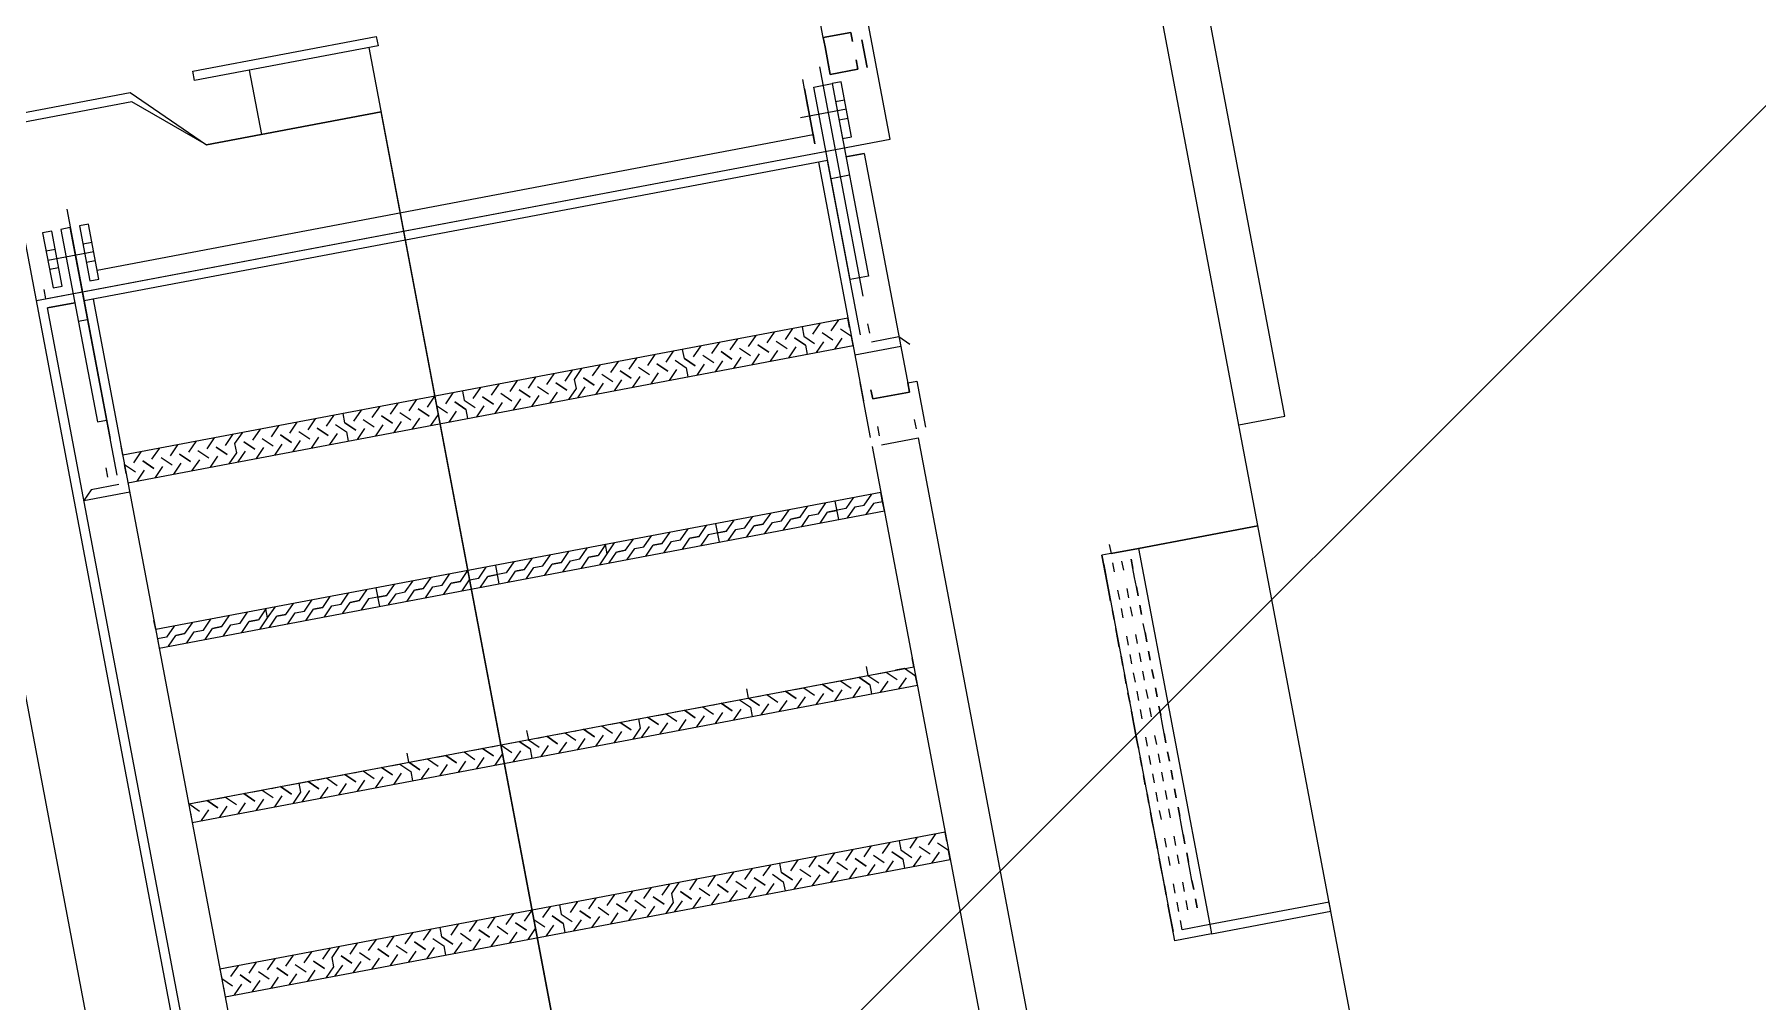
# Model space of a CAD drawing. Extents: x 407440 to 411585, y 6041728 to 6045069.
# Drawn here: x 408338.29 to 408348.88, y 6044291.17 to 6044297.12 of the extents above; entities that cross this region are included whole.
import ezdxf

# ---------------------------------------------------------------- set-up
doc = ezdxf.new("R2010")
doc.units = 0
doc.header["$LTSCALE"] = 5
doc.linetypes.add('foc-TIELINE', pattern=[1.875, 1.25, -0.625])
doc.layers.add('C-WS-T', color=13, linetype='Continuous', lineweight=9)
for name, color, linetype in [('P-BUFFER-PURPLE', 187, 'foc-TIELINE'), ('P-PROPOSED-EXISTING-H', 59, 'Continuous'), ('T-TIE', 201, 'foc-TIELINE')]:
    doc.layers.add(name, color=color, linetype=linetype)
doc.styles.add('80CG', font='ARIALN.TTF', dxfattribs={"height": 10})
doc.dimstyles.new('Compass 5 000', dxfattribs={"dimscale": 5, "dimtxt": 9, "dimasz": 2, "dimexe": 0.2, "dimexo": 0.0625, "dimgap": 0.5, "dimtad": 0, "dimtih": 1, "dimtoh": 1, "dimzin": 0, "dimdsep": 46, "dimtxsty": '80CG', "dimcen": 0.1, "dimse1": 1, "dimse2": 1, "dimclrd": 256, "dimclrt": 256, "dimaunit": 1, "dimadec": 4, "dimazin": 0, "dimtfac": 0.06, "dimtofl": 0, "dimtmove": 0, "dimatfit": 1, "dimfxl": 0.2, "dimtolj": 1, "dimtzin": 0, "dimlwd": -1, "dimarcsym": 0})

# ---------------------------------------------------------------- blocks, each defined once
blk = doc.blocks.new('P-RIG-877')
at = {"layer": 'T-TIE', "linetype": 'ByBlock', "lineweight": 25}
for points in [[(-9.5405, 4.5234), (-5.8896, 4.5234), (-5.8896, 1.4695), (-9.5405, 1.4695)], [(-7.4969, 1.4695), (-7.5084, 1.4695), (-7.5084, 1.3203), (-7.4969, 1.3203)], [(-7.9332, 1.3088), (-7.9217, 1.3088)], [(-7.9102, 1.3088), (-7.8987, 1.3088)], [(-7.9102, 1.3088), (-7.8987, 1.3088)], [(-7.8758, 1.3088), (-7.8643, 1.3088)], [(-7.8758, 1.3088), (-7.8643, 1.3088)], [(-7.8528, 1.3088), (-7.8413, 1.3088)], [(-7.8528, 1.3088), (-7.8413, 1.3088)], [(-7.8299, 1.3088), (-7.8184, 1.3088)], [(-7.8299, 1.3088), (-7.8184, 1.3088)], [(-7.8069, 1.3088), (-7.7954, 1.3088)], [(-7.8069, 1.3088), (-7.7954, 1.3088)], [(-7.7839, 1.3088), (-7.7725, 1.3088)], [(-7.7265, 1.3088), (-7.7151, 1.3088)], [(-7.7265, 1.3088), (-7.7151, 1.3088)], [(-7.7036, 1.3088), (-7.6921, 1.3088)], [(-7.7036, 1.3088), (-7.6921, 1.3088)], [(-7.6806, 1.3088), (-7.6691, 1.3088)], [(-7.6806, 1.3088), (-7.6691, 1.3088)], [(-7.6002, 1.3088), (-7.5888, 1.3088)], [(-7.5658, 1.3088), (-7.5543, 1.3088)], [(-7.5428, 1.3088), (-7.5314, 1.3088)], [(-7.5428, 1.3088), (-7.5314, 1.3088)], [(-7.9102, 1.2744), (-7.8987, 1.2744)], [(-7.8528, 1.2744), (-7.8413, 1.2744)], [(-7.8299, 1.2744), (-7.8184, 1.2744)], [(-7.8069, 1.2744), (-7.7954, 1.2744)], [(-7.7265, 1.2744), (-7.7151, 1.2744)], [(-7.7036, 1.2744), (-7.6921, 1.2744)], [(-7.6806, 1.2744), (-7.6691, 1.2744)], [(-7.6576, 1.2744), (-7.6462, 1.2744)], [(-7.6232, 1.2744), (-7.6117, 1.2744)], [(-8.6565, 1.1022), (-8.622, 1.1022)], [(-8.622, 1.0907), (-8.622, 1.0562), (-8.6335, 1.0562), (-8.622, 1.0562), (-8.622, 1.0907), (-8.6335, 1.0907)], [(-8.5417, 1.0677), (-8.6105, 1.0677), (-8.6105, 1.0562), (-8.5417, 1.0562)], [(-8.6105, 1.0333), (-8.6105, 1.0562), (-8.3695, 1.0562), (-8.3695, 1.0333)], [(-8.2317, 1.0333), (-8.2202, 1.0333)], [(-8.3006, 0.9185), (-8.312, 0.907)], [(-7.8758, 0.9185), (-7.8873, 0.907)], [(-7.6576, 0.9185), (-7.6691, 0.907)], [(-8.3006, 0.8725), (-8.312, 0.8611)], [(-7.8758, 0.8725), (-7.8873, 0.8611)], [(-7.6576, 0.8725), (-7.6691, 0.8611)], [(-8.3006, 0.8266), (-8.312, 0.8151)], [(-7.8758, 0.8266), (-7.8873, 0.8151)], [(-7.6576, 0.8266), (-7.6691, 0.8151)], [(-8.3006, 0.7922), (-8.312, 0.7807)], [(-7.8758, 0.7922), (-7.8873, 0.7807)], [(-7.6576, 0.7922), (-7.6691, 0.7807)], [(-8.3006, 0.7462), (-8.312, 0.7348)], [(-7.8758, 0.7462), (-7.8873, 0.7348)], [(-7.6576, 0.7462), (-7.6691, 0.7348)], [(-8.3006, 0.7003), (-8.312, 0.6888)], [(-7.8758, 0.7003), (-7.8873, 0.6888)], [(-7.6576, 0.7003), (-7.6691, 0.6888)], [(-8.3006, 0.6659), (-8.312, 0.6544)], [(-7.8758, 0.6659), (-7.8873, 0.6544)], [(-7.6576, 0.6659), (-7.6691, 0.6544)], [(-8.3006, 0.62), (-8.312, 0.6085)], [(-7.8758, 0.62), (-7.8873, 0.6085)], [(-7.6576, 0.62), (-7.6691, 0.6085)], [(-8.3006, 0.574), (-8.312, 0.5626)], [(-7.8758, 0.574), (-7.8873, 0.5626)], [(-7.6576, 0.574), (-7.6691, 0.5626)], [(-8.7713, 0.287), (-8.7713, 0.5166), (-8.7598, 0.5166), (-8.7598, 0.287)], [(-8.3006, 0.4937), (-8.312, 0.4822)], [(-7.8758, 0.4937), (-7.8873, 0.4822)], [(-7.6576, 0.4937), (-7.6691, 0.4822)], [(-8.3006, 0.4477), (-8.312, 0.4363)], [(-7.8758, 0.4477), (-7.8873, 0.4363)], [(-7.6576, 0.4477), (-7.6691, 0.4363)], [(-8.3006, 0.4018), (-8.312, 0.3903)], [(-7.8758, 0.4018), (-7.8873, 0.3903)], [(-7.6576, 0.4018), (-7.6691, 0.3903)], [(-8.3006, 0.3674), (-8.312, 0.3559)], [(-7.8758, 0.3674), (-7.8873, 0.3559)], [(-7.6576, 0.3674), (-7.6691, 0.3559)], [(-8.3006, 0.3215), (-8.312, 0.31)], [(-7.8758, 0.3215), (-7.8873, 0.31)], [(-7.6576, 0.3215), (-7.6691, 0.31)], [(-8.3006, 0.2755), (-8.312, 0.2641)], [(-7.8758, 0.2755), (-7.8873, 0.2641)], [(-7.6576, 0.2755), (-7.6691, 0.2641)], [(-8.3006, 0.2411), (-8.312, 0.2296)], [(-7.8758, 0.2411), (-7.8873, 0.2296)], [(-7.6576, 0.2411), (-7.6691, 0.2296)], [(-8.3006, 0.1952), (-8.312, 0.1837)], [(-7.8758, 0.1952), (-7.8873, 0.1837)], [(-7.6576, 0.1952), (-7.6691, 0.1837)], [(-8.3006, 0.1492), (-8.312, 0.1378)], [(-7.8758, 0.1492), (-7.8873, 0.1378)], [(-7.6576, 0.1492), (-7.6691, 0.1378)], [(-8.5417, 0.1263), (-8.6105, 0.1263), (-8.6105, 0.1148), (-8.5417, 0.1148)], [(-8.5417, 0.0804), (-8.6105, 0.0804), (-8.6105, 0.0689), (-8.5417, 0.0689)], [(-5.7404, 0.0459), (-9.5405, 0.0459), (-9.5405, -12.2844), (-5.7404, -12.2844)], [(-9.4486, -0.0574), (-9.4486, -7.474), (-5.8437, -7.474), (-5.8437, -0.0574)]]:
    blk.add_lwpolyline(points, close=True, dxfattribs=at)
for points in [[(-8.1054, 1.4695), (-8.1054, 1.5269), (-9.4946, 1.5269), (-9.4946, 4.466), (-8.1054, 4.466), (-8.1054, 4.5234)], [(-7.9791, 1.3203), (-7.9791, 1.4695), (-7.9791, 1.3203)], [(-7.9906, 1.2858), (-7.9791, 1.2858), (-7.9791, 1.3203), (-7.9791, 1.2744), (-7.9447, 1.2744), (-7.9791, 1.2744)], [(-7.9791, 1.3203), (-7.5084, 1.3203), (-7.5084, 1.2858), (-7.5199, 1.2858)], [(-7.4969, 1.3203), (-7.4969, 1.2744), (-7.5428, 1.2744), (-7.5314, 1.2744), (-7.5428, 1.2744), (-7.5314, 1.2744)], [(-7.9332, 1.3088), (-7.9217, 1.3088), (-7.9332, 1.3088), (-7.9447, 1.3088), (-7.9561, 1.3088), (-7.9676, 1.3088), (-7.9561, 1.3088), (-7.9676, 1.3088), (-7.9561, 1.3088)], [(-7.9561, 1.2973), (-7.9676, 1.2973)], [(-7.9217, 1.2973), (-7.9332, 1.2973)], [(-7.8987, 1.2973), (-7.9102, 1.2973)], [(-7.8758, 1.3088), (-7.8873, 1.3088)], [(-7.8643, 1.2973), (-7.8758, 1.2973)], [(-7.8413, 1.2973), (-7.8528, 1.2973)], [(-7.8184, 1.3088), (-7.8299, 1.3088)], [(-7.8184, 1.2973), (-7.8299, 1.2973)], [(-7.7954, 1.2973), (-7.8069, 1.2973)], [(-7.7495, 1.3088), (-7.738, 1.3088), (-7.7495, 1.3088), (-7.738, 1.3088), (-7.7495, 1.3088), (-7.761, 1.3088), (-7.7725, 1.3088), (-7.7839, 1.3088), (-7.7725, 1.3088)], [(-7.7725, 1.2973), (-7.7839, 1.2973)], [(-7.738, 1.2973), (-7.7495, 1.2973)], [(-7.7151, 1.2973), (-7.7265, 1.2973)], [(-7.6921, 1.2973), (-7.7036, 1.2973)], [(-7.6691, 1.2973), (-7.6806, 1.2973)], [(-7.6232, 1.3088), (-7.6117, 1.3088), (-7.6232, 1.3088), (-7.6117, 1.3088), (-7.6232, 1.3088), (-7.6347, 1.3088), (-7.6462, 1.3088), (-7.6576, 1.3088), (-7.6462, 1.3088), (-7.6576, 1.3088), (-7.6462, 1.3088)], [(-7.6462, 1.2973), (-7.6576, 1.2973)], [(-7.6117, 1.2973), (-7.6232, 1.2973)], [(-7.5658, 1.3088), (-7.5543, 1.3088), (-7.5658, 1.3088), (-7.5773, 1.3088), (-7.5888, 1.3088), (-7.6002, 1.3088), (-7.5888, 1.3088)], [(-7.5888, 1.2973), (-7.6002, 1.2973)], [(-7.5543, 1.2973), (-7.5658, 1.2973)], [(-7.5314, 1.2973), (-7.5428, 1.2973)], [(-7.9561, 1.2858), (-7.9676, 1.2858)], [(-7.9676, 1.2744), (-7.9561, 1.2744), (-7.9676, 1.2744), (-7.9561, 1.2744), (-7.9447, 1.2744), (-7.5314, 1.2744), (-7.5084, 1.2744)], [(-7.9217, 1.2744), (-7.9332, 1.2744), (-7.9217, 1.2744), (-7.9332, 1.2744), (-7.9447, 1.2744)], [(-7.9217, 1.2858), (-7.9332, 1.2858)], [(-7.8987, 1.2858), (-7.9102, 1.2858)], [(-7.8987, 1.2744), (-7.9102, 1.2744)], [(-7.8643, 1.2744), (-7.8758, 1.2744), (-7.8643, 1.2744), (-7.8758, 1.2744), (-7.8873, 1.2744)], [(-7.8643, 1.2858), (-7.8758, 1.2858)], [(-7.8413, 1.2858), (-7.8528, 1.2858)], [(-7.8413, 1.2744), (-7.8528, 1.2744)], [(-7.8184, 1.2858), (-7.8299, 1.2858)], [(-7.8184, 1.2744), (-7.8299, 1.2744)], [(-7.7954, 1.2858), (-7.8069, 1.2858)], [(-7.7954, 1.2744), (-7.8069, 1.2744)], [(-7.7725, 1.2858), (-7.7839, 1.2858)], [(-7.738, 1.2744), (-7.7495, 1.2744), (-7.738, 1.2744), (-7.7495, 1.2744), (-7.761, 1.2744), (-7.7725, 1.2744), (-7.7839, 1.2744), (-7.7725, 1.2744), (-7.7839, 1.2744)], [(-7.738, 1.2858), (-7.7495, 1.2858)], [(-7.7151, 1.2858), (-7.7265, 1.2858)], [(-7.7151, 1.2744), (-7.7265, 1.2744)], [(-7.6921, 1.2858), (-7.7036, 1.2858)], [(-7.6921, 1.2744), (-7.7036, 1.2744)], [(-7.6691, 1.2858), (-7.6806, 1.2858)], [(-7.6691, 1.2744), (-7.6806, 1.2744)], [(-7.6462, 1.2858), (-7.6576, 1.2858)], [(-7.6117, 1.2744), (-7.6232, 1.2744), (-7.6347, 1.2744), (-7.6462, 1.2744), (-7.6576, 1.2744)], [(-7.6117, 1.2858), (-7.6232, 1.2858)], [(-7.5888, 1.2858), (-7.6002, 1.2858)], [(-7.5543, 1.2744), (-7.5658, 1.2744), (-7.5543, 1.2744), (-7.5658, 1.2744), (-7.5773, 1.2744), (-7.5888, 1.2744), (-7.6002, 1.2744), (-7.5888, 1.2744), (-7.6002, 1.2744)], [(-7.5543, 1.2858), (-7.5658, 1.2858)], [(-7.5314, 1.2858), (-7.5428, 1.2858)], [(-8.5302, 0.0459), (-8.5302, 1.1136), (-9.5405, 1.1136), (-9.5405, 0.0459), (-10.4589, 0.0459), (-10.4589, -8.0135), (-9.5405, -8.0135)], [(-8.5417, 0.0574), (-8.5302, 0.0574), (-8.5302, 1.1136)], [(-8.668, 1.0562), (-8.668, 1.0907), (-8.6565, 1.0907), (-8.668, 1.0907), (-8.668, 1.0562), (-8.6565, 1.0562), (-8.622, 1.0562), (-8.6565, 1.0562), (-8.668, 1.0562), (-9.4831, 1.0562), (-9.4831, 1.0907), (-9.4831, 1.0562)], [(-8.2776, 1.0907), (-8.2891, 1.0792), (-8.2891, 1.0447)], [(-8.2317, 1.0792), (-8.2317, 1.0907), (-8.1743, 1.0907)], [(-8.1628, 1.0333), (-8.1628, 1.0792), (-7.1181, 1.0792), (-7.1295, 1.0792), (-7.1181, 1.0792), (-7.1181, 1.0907), (-7.0606, 1.0907)], [(-8.5876, 1.0677), (-8.5876, 1.0562)], [(-8.5761, 1.0677), (-8.5761, 1.0103)], [(-8.5646, 1.0677), (-8.5646, 1.0562)], [(-8.5187, 1.0792), (-8.5187, 1.0562), (-8.5187, 1.0792), (-8.2202, 1.0792), (-8.2317, 1.0792), (-8.2202, 1.0792)], [(-8.2776, 1.0218), (-8.2776, 1.0792)], [(-8.2202, 1.0792), (-8.2202, 1.0333), (-8.2202, 1.0792)], [(-8.1743, 1.0792), (-8.1858, 1.0792)], [(-8.6335, 1.0447), (-8.3465, 1.0447)], [(-8.4957, 1.0562), (-8.4957, 1.0333)], [(-8.3006, 1.0447), (-8.312, 1.0447)], [(-8.6105, 1.0218), (-8.622, 1.0218)], [(-8.5417, 1.0218), (-8.6105, 1.0218), (-8.5417, 1.0218)], [(-8.5876, 1.0218), (-8.5991, 1.0218)], [(-8.5646, 1.0218), (-8.5761, 1.0218)], [(-8.5531, 0.1263), (-8.5531, 1.0218), (-8.5417, 1.0218)], [(-8.3006, 1.0333), (-8.5187, 1.0333), (-8.5187, 0.1033)], [(-8.5187, 1.0218), (-8.2202, 1.0218)], [(-8.312, 1.0218), (-8.3235, 1.0218), (-8.3235, 0.1148), (-8.335, 0.1148)], [(-8.2891, 0.1148), (-8.2891, 1.0218), (-8.3006, 1.0218), (-8.312, 1.0103)], [(-8.1743, 1.0218), (-8.2317, 1.0218), (-8.2432, 1.0218)], [(-8.1743, 1.0333), (-8.1858, 1.0333)], [(-8.1628, 1.0218), (-7.1181, 1.0218)], [(-8.0939, 1.0218), (-8.1054, 1.0218), (-8.1054, 0.1148), (-8.1169, 0.1148)], [(-8.1054, 0.1378), (-8.0939, 0.1263), (-8.0939, 0.1148), (-8.0824, 0.1148), (-8.0824, 1.0218), (-8.0939, 1.0218), (-8.0939, 1.0103), (-8.0824, 0.9988)], [(-7.8758, 0.1263), (-7.8873, 0.1148), (-7.8873, 1.0218), (-7.8987, 1.0218)], [(-7.8758, 0.1148), (-7.8643, 0.1148), (-7.8643, 1.0218), (-7.8758, 1.0218), (-7.8873, 1.0103), (-7.8873, 0.9988)], [(-7.6691, 1.0218), (-7.6806, 1.0218), (-7.6806, 0.1148), (-7.6691, 0.1148), (-7.6576, 0.1263)], [(-7.6576, 0.1148), (-7.6462, 0.1148), (-7.6462, 1.0218), (-7.6576, 1.0218), (-7.6691, 1.0103)], [(-8.312, 0.9988), (-8.3235, 1.0103)], [(-8.312, 0.9873), (-8.3006, 0.9988)], [(-8.2891, 0.9988), (-8.3006, 1.0103)], [(-8.0824, 0.9759), (-8.0939, 0.9873), (-8.0939, 0.9988), (-8.1054, 1.0103)], [(-7.8873, 0.9759), (-7.8873, 0.9873), (-7.8758, 0.9988)], [(-7.8643, 0.9988), (-7.8758, 1.0103)], [(-7.6691, 0.9988), (-7.6806, 1.0103)], [(-7.6691, 0.9873), (-7.6576, 0.9988)], [(-7.6462, 0.9988), (-7.6576, 1.0103)], [(-8.312, 0.9759), (-8.3235, 0.9873)], [(-8.3235, 0.9644), (-8.312, 0.9644), (-8.3006, 0.9759)], [(-8.2891, 0.9759), (-8.3006, 0.9873)], [(-8.1054, 0.9873), (-8.0939, 0.9759), (-8.0939, 0.9529), (-8.0939, 0.9644)], [(-7.8987, 0.9644), (-7.8873, 0.9644), (-7.8758, 0.9759)], [(-7.8643, 0.9759), (-7.8758, 0.9873)], [(-7.6691, 0.9759), (-7.6806, 0.9873)], [(-7.6806, 0.9644), (-7.6691, 0.9644), (-7.6576, 0.9759)], [(-7.6462, 0.9759), (-7.6576, 0.9873)], [(-8.3006, 0.9644), (-8.312, 0.9529), (-8.3006, 0.9644), (-8.2891, 0.9644)], [(-8.1054, 0.9644), (-8.0824, 0.9644)], [(-7.8758, 0.9644), (-7.8873, 0.9529), (-7.8758, 0.9644), (-7.8643, 0.9644)], [(-7.6576, 0.9644), (-7.6691, 0.9529), (-7.6576, 0.9644), (-7.6462, 0.9644)], [(-8.312, 0.9414), (-8.3235, 0.9529)], [(-8.312, 0.9299), (-8.3006, 0.9414)], [(-8.2891, 0.9414), (-8.3006, 0.9529)], [(-8.0824, 0.9185), (-8.0939, 0.9299), (-8.0939, 0.9414), (-8.1054, 0.9529)], [(-8.0824, 0.9414), (-8.0939, 0.9529)], [(-7.8873, 0.9414), (-7.8873, 0.9529)], [(-7.8873, 0.9185), (-7.8873, 0.9299), (-7.8758, 0.9414)], [(-7.8643, 0.9414), (-7.8758, 0.9529)], [(-7.6691, 0.9414), (-7.6806, 0.9529)], [(-7.6691, 0.9299), (-7.6576, 0.9414)], [(-7.6462, 0.9414), (-7.6576, 0.9529)], [(-8.312, 0.9185), (-8.3235, 0.9299)], [(-8.2891, 0.9185), (-8.3006, 0.9299)], [(-8.0939, 0.9185), (-8.0939, 0.907), (-8.0939, 0.9185), (-8.1054, 0.9299)], [(-7.8643, 0.9185), (-7.8758, 0.9299)], [(-7.6691, 0.9185), (-7.6806, 0.9299)], [(-7.6462, 0.9185), (-7.6576, 0.9299)], [(-8.312, 0.8955), (-8.3235, 0.907)], [(-8.312, 0.884), (-8.3006, 0.8955)], [(-8.2891, 0.8955), (-8.3006, 0.907)], [(-8.0824, 0.8725), (-8.0939, 0.884), (-8.0939, 0.8955), (-8.1054, 0.907)], [(-8.0824, 0.8955), (-8.0939, 0.907)], [(-7.8873, 0.8955), (-7.8873, 0.907)], [(-7.8873, 0.8725), (-7.8873, 0.884), (-7.8758, 0.8955)], [(-7.8643, 0.8955), (-7.8758, 0.907)], [(-7.6691, 0.8955), (-7.6806, 0.907)], [(-7.6691, 0.884), (-7.6576, 0.8955)], [(-7.6462, 0.8955), (-7.6576, 0.907)], [(-8.312, 0.8725), (-8.3235, 0.884)], [(-8.2891, 0.8725), (-8.3006, 0.884)], [(-8.0939, 0.8725), (-8.0939, 0.8611), (-8.0939, 0.8725), (-8.1054, 0.884)], [(-7.8643, 0.8725), (-7.8758, 0.884)], [(-7.6691, 0.8725), (-7.6806, 0.884)], [(-7.6462, 0.8725), (-7.6576, 0.884)], [(-8.312, 0.8496), (-8.3235, 0.8611)], [(-8.312, 0.8381), (-8.3006, 0.8496)], [(-8.2891, 0.8496), (-8.3006, 0.8611)], [(-8.0824, 0.8266), (-8.0939, 0.8381), (-8.0939, 0.8496), (-8.1054, 0.8611)], [(-8.0824, 0.8496), (-8.0939, 0.8611)], [(-7.8873, 0.8496), (-7.8873, 0.8611)], [(-7.8873, 0.8266), (-7.8873, 0.8381), (-7.8758, 0.8496)], [(-7.8643, 0.8496), (-7.8758, 0.8611)], [(-7.6691, 0.8496), (-7.6806, 0.8611)], [(-7.6691, 0.8381), (-7.6576, 0.8496)], [(-7.6462, 0.8496), (-7.6576, 0.8611)], [(-8.312, 0.8266), (-8.3235, 0.8381)], [(-8.2891, 0.8266), (-8.3006, 0.8381)], [(-8.0939, 0.8151), (-8.0939, 0.8266), (-8.1054, 0.8381)], [(-8.0939, 0.8266), (-8.0939, 0.8037), (-8.0824, 0.7922)], [(-7.8643, 0.8266), (-7.8758, 0.8381)], [(-7.6691, 0.8266), (-7.6806, 0.8381)], [(-7.6462, 0.8266), (-7.6576, 0.8381)], [(-8.312, 0.8151), (-8.3235, 0.8151)], [(-8.312, 0.8037), (-8.3006, 0.8151), (-8.2891, 0.8151)], [(-8.1054, 0.8151), (-8.0824, 0.8151)], [(-7.8873, 0.8151), (-7.8987, 0.8151)], [(-7.8873, 0.7922), (-7.8873, 0.8037), (-7.8758, 0.8151), (-7.8643, 0.8151)], [(-7.6691, 0.8151), (-7.6806, 0.8151)], [(-7.6691, 0.8037), (-7.6576, 0.8151), (-7.6462, 0.8151)], [(-8.312, 0.7922), (-8.3235, 0.8037)], [(-8.2891, 0.7922), (-8.3006, 0.8037)], [(-8.0939, 0.7922), (-8.0939, 0.7807), (-8.0939, 0.7922), (-8.1054, 0.8037)], [(-7.8643, 0.7922), (-7.8758, 0.8037)], [(-7.6691, 0.7922), (-7.6806, 0.8037)], [(-7.6462, 0.7922), (-7.6576, 0.8037)], [(-8.312, 0.7692), (-8.3235, 0.7807)], [(-8.312, 0.7577), (-8.3006, 0.7692)], [(-8.2891, 0.7692), (-8.3006, 0.7807)], [(-8.0824, 0.7462), (-8.0939, 0.7577), (-8.0939, 0.7692), (-8.1054, 0.7807)], [(-8.0824, 0.7692), (-8.0939, 0.7807)], [(-7.8873, 0.7692), (-7.8873, 0.7807)], [(-7.8873, 0.7462), (-7.8873, 0.7577), (-7.8758, 0.7692)], [(-7.8643, 0.7692), (-7.8758, 0.7807)], [(-7.6691, 0.7692), (-7.6806, 0.7807)], [(-7.6691, 0.7577), (-7.6576, 0.7692)], [(-7.6462, 0.7692), (-7.6576, 0.7807)], [(-8.312, 0.7462), (-8.3235, 0.7577)], [(-8.2891, 0.7462), (-8.3006, 0.7577)], [(-8.0939, 0.7462), (-8.0939, 0.7348), (-8.0939, 0.7462), (-8.1054, 0.7577)], [(-7.8643, 0.7462), (-7.8758, 0.7577)], [(-7.6691, 0.7462), (-7.6806, 0.7577)], [(-7.6462, 0.7462), (-7.6576, 0.7577)], [(-8.312, 0.7233), (-8.3235, 0.7348)], [(-8.312, 0.7118), (-8.3006, 0.7233)], [(-8.2891, 0.7233), (-8.3006, 0.7348)], [(-8.0824, 0.7003), (-8.0939, 0.7118), (-8.0939, 0.7233), (-8.1054, 0.7348)], [(-8.0824, 0.7233), (-8.0939, 0.7348)], [(-7.8873, 0.7233), (-7.8873, 0.7348)], [(-7.8873, 0.7003), (-7.8873, 0.7118), (-7.8758, 0.7233)], [(-7.8643, 0.7233), (-7.8758, 0.7348)], [(-7.6691, 0.7233), (-7.6806, 0.7348)], [(-7.6691, 0.7118), (-7.6576, 0.7233)], [(-7.6462, 0.7233), (-7.6576, 0.7348)], [(-8.312, 0.7003), (-8.3235, 0.7118)], [(-8.2891, 0.7003), (-8.3006, 0.7118)], [(-8.0939, 0.7003), (-8.0939, 0.6888), (-8.0939, 0.7003), (-8.1054, 0.7118)], [(-7.8643, 0.7003), (-7.8758, 0.7118)], [(-7.6691, 0.7003), (-7.6806, 0.7118)], [(-7.6462, 0.7003), (-7.6576, 0.7118)], [(-8.3235, 0.6888), (-8.312, 0.6774), (-8.3006, 0.6774), (-8.2891, 0.6659)], [(-8.2891, 0.6774), (-8.3006, 0.6888)], [(-8.0824, 0.6659), (-8.0939, 0.6774), (-8.1054, 0.6888)], [(-8.0824, 0.6774), (-8.0939, 0.6888)], [(-7.8873, 0.6774), (-7.8873, 0.6888)], [(-7.8643, 0.6774), (-7.8758, 0.6888)], [(-7.6806, 0.6888), (-7.6691, 0.6774), (-7.6576, 0.6774), (-7.6462, 0.6659)], [(-7.6462, 0.6774), (-7.6576, 0.6888)], [(-8.312, 0.6659), (-8.3235, 0.6774)], [(-8.0939, 0.6774), (-8.1054, 0.6774), (-8.0939, 0.6659), (-8.0939, 0.6544), (-8.0939, 0.6659)], [(-7.8873, 0.6659), (-7.8873, 0.6774), (-7.8758, 0.6774), (-7.8643, 0.6659)], [(-7.6691, 0.6659), (-7.6806, 0.6774)], [(-8.312, 0.6429), (-8.3235, 0.6544)], [(-8.312, 0.6314), (-8.3006, 0.6429)], [(-8.2891, 0.6429), (-8.3006, 0.6544)], [(-8.0824, 0.62), (-8.0939, 0.6314), (-8.0939, 0.6429), (-8.1054, 0.6544)], [(-8.0824, 0.6429), (-8.0939, 0.6544)], [(-7.8873, 0.6429), (-7.8873, 0.6544)], [(-7.8873, 0.62), (-7.8873, 0.6314), (-7.8758, 0.6429)], [(-7.8643, 0.6429), (-7.8758, 0.6544)], [(-7.6691, 0.6429), (-7.6806, 0.6544)], [(-7.6691, 0.6314), (-7.6576, 0.6429)], [(-7.6462, 0.6429), (-7.6576, 0.6544)], [(-8.312, 0.62), (-8.3235, 0.6314)], [(-8.2891, 0.62), (-8.3006, 0.6314)], [(-8.0939, 0.62), (-8.0939, 0.6085), (-8.0939, 0.62), (-8.1054, 0.6314)], [(-7.8643, 0.62), (-7.8758, 0.6314)], [(-7.6691, 0.62), (-7.6806, 0.6314)], [(-7.6462, 0.62), (-7.6576, 0.6314)], [(-8.312, 0.597), (-8.3235, 0.6085)], [(-8.312, 0.5855), (-8.3006, 0.597)], [(-8.2891, 0.597), (-8.3006, 0.6085)], [(-8.0824, 0.574), (-8.0939, 0.5855), (-8.0939, 0.597), (-8.1054, 0.6085)], [(-8.0824, 0.597), (-8.0939, 0.6085)], [(-7.8873, 0.597), (-7.8873, 0.6085)], [(-7.8873, 0.574), (-7.8873, 0.5855), (-7.8758, 0.597)], [(-7.8643, 0.597), (-7.8758, 0.6085)], [(-7.6691, 0.597), (-7.6806, 0.6085)], [(-7.6691, 0.5855), (-7.6576, 0.597)], [(-7.6462, 0.597), (-7.6576, 0.6085)], [(-8.312, 0.574), (-8.3235, 0.5855)], [(-8.2891, 0.574), (-8.3006, 0.5855)], [(-8.0939, 0.574), (-8.0939, 0.5626), (-8.0939, 0.574), (-8.1054, 0.5855)], [(-7.8643, 0.574), (-7.8758, 0.5855)], [(-7.6691, 0.574), (-7.6806, 0.5855)], [(-7.6462, 0.574), (-7.6576, 0.5855)], [(-8.312, 0.5511), (-8.3235, 0.5626)], [(-8.3235, 0.5396), (-8.312, 0.5396), (-8.3006, 0.5511)], [(-8.2891, 0.5511), (-8.3006, 0.5626)], [(-8.1054, 0.5626), (-8.0939, 0.5511), (-8.0939, 0.5281), (-8.0939, 0.5396)], [(-8.0824, 0.5511), (-8.0939, 0.5626)], [(-7.8987, 0.5396), (-7.8873, 0.5396), (-7.8758, 0.5511)], [(-7.8873, 0.5511), (-7.8873, 0.5626)], [(-7.8643, 0.5511), (-7.8758, 0.5626)], [(-7.6691, 0.5511), (-7.6806, 0.5626)], [(-7.6806, 0.5396), (-7.6691, 0.5396), (-7.6576, 0.5511)], [(-7.6462, 0.5511), (-7.6576, 0.5626)], [(-8.3006, 0.5396), (-8.312, 0.5281), (-8.3006, 0.5396), (-8.2891, 0.5396)], [(-8.1054, 0.5396), (-8.0824, 0.5396)], [(-7.8758, 0.5396), (-7.8873, 0.5281), (-7.8758, 0.5396), (-7.8643, 0.5396)], [(-7.6576, 0.5396), (-7.6691, 0.5281), (-7.6576, 0.5396), (-7.6462, 0.5396)], [(-8.312, 0.5166), (-8.3235, 0.5281)], [(-8.312, 0.5052), (-8.3006, 0.5166)], [(-8.2891, 0.5166), (-8.3006, 0.5281)], [(-8.0824, 0.4937), (-8.0939, 0.5052), (-8.0939, 0.5166), (-8.1054, 0.5281)], [(-8.0824, 0.5166), (-8.0939, 0.5281)], [(-7.8873, 0.5166), (-7.8873, 0.5281)], [(-7.8873, 0.4937), (-7.8873, 0.5052), (-7.8758, 0.5166)], [(-7.8643, 0.5166), (-7.8758, 0.5281)], [(-7.6691, 0.5166), (-7.6806, 0.5281)], [(-7.6691, 0.5052), (-7.6576, 0.5166)], [(-7.6462, 0.5166), (-7.6576, 0.5281)], [(-8.7598, 0.5052), (-6.5211, 0.5052)], [(-6.6014, 0.5052), (-8.6794, 0.5052), (-8.6794, 0.287), (-8.6794, 0.5052)], [(-8.312, 0.4937), (-8.3235, 0.5052)], [(-8.2891, 0.4937), (-8.3006, 0.5052)], [(-8.0939, 0.4937), (-8.0939, 0.4822), (-8.0939, 0.4937), (-8.1054, 0.5052)], [(-7.8643, 0.4937), (-7.8758, 0.5052)], [(-7.6691, 0.4937), (-7.6806, 0.5052)], [(-7.6462, 0.4937), (-7.6576, 0.5052)], [(-8.312, 0.4707), (-8.3235, 0.4822)], [(-8.312, 0.4592), (-8.3006, 0.4707)], [(-8.2891, 0.4707), (-8.3006, 0.4822)], [(-8.0824, 0.4477), (-8.0939, 0.4592), (-8.0939, 0.4707), (-8.1054, 0.4822)], [(-8.0824, 0.4707), (-8.0939, 0.4822)], [(-7.8873, 0.4707), (-7.8873, 0.4822)], [(-7.8873, 0.4477), (-7.8873, 0.4592), (-7.8758, 0.4707)], [(-7.8643, 0.4707), (-7.8758, 0.4822)], [(-7.6691, 0.4707), (-7.6806, 0.4822)], [(-7.6691, 0.4592), (-7.6576, 0.4707)], [(-7.6462, 0.4707), (-7.6576, 0.4822)], [(-8.312, 0.4477), (-8.3235, 0.4592)], [(-8.2891, 0.4477), (-8.3006, 0.4592)], [(-8.0939, 0.4477), (-8.0939, 0.4363), (-8.0939, 0.4477), (-8.1054, 0.4592)], [(-7.8643, 0.4477), (-7.8758, 0.4592)], [(-7.6691, 0.4477), (-7.6806, 0.4592)], [(-7.6462, 0.4477), (-7.6576, 0.4592)], [(-8.312, 0.4248), (-8.3235, 0.4363)], [(-8.312, 0.4133), (-8.3006, 0.4248)], [(-8.2891, 0.4248), (-8.3006, 0.4363)], [(-8.0824, 0.4018), (-8.0939, 0.4133), (-8.0939, 0.4248), (-8.1054, 0.4363)], [(-8.0824, 0.4248), (-8.0939, 0.4363)], [(-7.8873, 0.4248), (-7.8873, 0.4363)], [(-7.8873, 0.4018), (-7.8873, 0.4133), (-7.8758, 0.4248)], [(-7.8643, 0.4248), (-7.8758, 0.4363)], [(-7.6691, 0.4248), (-7.6806, 0.4363)], [(-7.6691, 0.4133), (-7.6576, 0.4248)], [(-7.6462, 0.4248), (-7.6576, 0.4363)], [(-8.312, 0.4018), (-8.3235, 0.4133)], [(-8.2891, 0.4018), (-8.3006, 0.4133)], [(-8.0939, 0.3903), (-8.0939, 0.4018), (-8.1054, 0.4133)], [(-7.8643, 0.4018), (-7.8758, 0.4133)], [(-7.6691, 0.4018), (-7.6806, 0.4133)], [(-7.6462, 0.4018), (-7.6576, 0.4133)], [(-8.312, 0.3903), (-8.3235, 0.3903)], [(-8.312, 0.3789), (-8.3006, 0.3903), (-8.2891, 0.3903)], [(-8.1054, 0.3903), (-8.0824, 0.3903)], [(-8.0939, 0.4018), (-8.0939, 0.3789), (-8.0824, 0.3674)], [(-7.8873, 0.3903), (-7.8987, 0.3903)], [(-7.8873, 0.3674), (-7.8873, 0.3789), (-7.8758, 0.3903), (-7.8643, 0.3903)], [(-7.6691, 0.3903), (-7.6806, 0.3903)], [(-7.6691, 0.3789), (-7.6576, 0.3903), (-7.6462, 0.3903)], [(-8.312, 0.3674), (-8.3235, 0.3789)], [(-8.2891, 0.3674), (-8.3006, 0.3789)], [(-8.0939, 0.3674), (-8.0939, 0.3559), (-8.0939, 0.3674), (-8.1054, 0.3789)], [(-7.8643, 0.3674), (-7.8758, 0.3789)], [(-7.6691, 0.3674), (-7.6806, 0.3789)], [(-7.6462, 0.3674), (-7.6576, 0.3789)], [(-8.6794, 0.3559), (-8.7598, 0.3559)], [(-8.312, 0.3444), (-8.3235, 0.3559)], [(-8.312, 0.3329), (-8.3006, 0.3444)], [(-8.2891, 0.3444), (-8.3006, 0.3559)], [(-8.0824, 0.3215), (-8.0939, 0.3329), (-8.0939, 0.3444), (-8.1054, 0.3559)], [(-8.0824, 0.3444), (-8.0939, 0.3559)], [(-7.8873, 0.3444), (-7.8873, 0.3559)], [(-7.8873, 0.3215), (-7.8873, 0.3329), (-7.8758, 0.3444)], [(-7.8643, 0.3444), (-7.8758, 0.3559)], [(-7.6691, 0.3444), (-7.6806, 0.3559)], [(-7.6691, 0.3329), (-7.6576, 0.3444)], [(-7.6462, 0.3444), (-7.6576, 0.3559)], [(-8.312, 0.3215), (-8.3235, 0.3329)], [(-8.2891, 0.3215), (-8.3006, 0.3329)], [(-8.0939, 0.3215), (-8.0939, 0.31), (-8.0939, 0.3215), (-8.1054, 0.3329)], [(-7.8643, 0.3215), (-7.8758, 0.3329)], [(-7.6691, 0.3215), (-7.6806, 0.3329)], [(-7.6462, 0.3215), (-7.6576, 0.3329)], [(-8.312, 0.2985), (-8.3235, 0.31)], [(-8.312, 0.287), (-8.3006, 0.2985)], [(-8.2891, 0.2985), (-8.3006, 0.31)], [(-8.0824, 0.2755), (-8.0939, 0.287), (-8.0939, 0.2985), (-8.1054, 0.31)], [(-8.0824, 0.2985), (-8.0939, 0.31)], [(-7.8873, 0.2985), (-7.8873, 0.31)], [(-7.8873, 0.2755), (-7.8873, 0.287), (-7.8758, 0.2985)], [(-7.8643, 0.2985), (-7.8758, 0.31)], [(-7.6691, 0.2985), (-7.6806, 0.31)], [(-7.6691, 0.287), (-7.6576, 0.2985)], [(-7.6462, 0.2985), (-7.6576, 0.31)], [(-8.7598, 0.0459), (-8.7598, 0.2067), (-8.6794, 0.287), (-8.7483, 0.2067), (-8.7483, 0.0459)], [(-8.312, 0.2755), (-8.3235, 0.287)], [(-8.2891, 0.2755), (-8.3006, 0.287)], [(-8.0939, 0.2755), (-8.0939, 0.2641), (-8.0939, 0.2755), (-8.1054, 0.287)], [(-7.8643, 0.2755), (-7.8758, 0.287)], [(-7.6691, 0.2755), (-7.6806, 0.287)], [(-7.6462, 0.2755), (-7.6576, 0.287)], [(-8.3235, 0.2641), (-8.312, 0.2526), (-8.3006, 0.2526), (-8.2891, 0.2411)], [(-8.2891, 0.2526), (-8.3006, 0.2641)], [(-8.0824, 0.2411), (-8.0939, 0.2526), (-8.1054, 0.2641)], [(-8.0824, 0.2526), (-8.0939, 0.2641)], [(-7.8873, 0.2526), (-7.8873, 0.2641)], [(-7.8643, 0.2526), (-7.8758, 0.2641)], [(-7.6806, 0.2641), (-7.6691, 0.2526), (-7.6576, 0.2526), (-7.6462, 0.2411)], [(-7.6462, 0.2526), (-7.6576, 0.2641)], [(-8.312, 0.2411), (-8.3235, 0.2526)], [(-8.0939, 0.2526), (-8.1054, 0.2526), (-8.0939, 0.2411), (-8.0939, 0.2296), (-8.0939, 0.2411)], [(-7.8873, 0.2411), (-7.8873, 0.2526), (-7.8758, 0.2526), (-7.8643, 0.2411)], [(-7.6691, 0.2411), (-7.6806, 0.2526)], [(-8.312, 0.2181), (-8.3235, 0.2296)], [(-8.312, 0.2067), (-8.3006, 0.2181)], [(-8.2891, 0.2181), (-8.3006, 0.2296)], [(-8.0824, 0.1952), (-8.0939, 0.2067), (-8.0939, 0.2181), (-8.1054, 0.2296)], [(-8.0824, 0.2181), (-8.0939, 0.2296)], [(-7.8873, 0.2181), (-7.8873, 0.2296)], [(-7.8873, 0.1952), (-7.8873, 0.2067), (-7.8758, 0.2181)], [(-7.8643, 0.2181), (-7.8758, 0.2296)], [(-7.6691, 0.2181), (-7.6806, 0.2296)], [(-7.6691, 0.2067), (-7.6576, 0.2181)], [(-7.6462, 0.2181), (-7.6576, 0.2296)], [(-8.312, 0.1952), (-8.3235, 0.2067)], [(-8.2891, 0.1952), (-8.3006, 0.2067)], [(-8.0939, 0.1952), (-8.0939, 0.1837), (-8.0939, 0.1952), (-8.1054, 0.2067)], [(-7.8643, 0.1952), (-7.8758, 0.2067)], [(-7.6691, 0.1952), (-7.6806, 0.2067)], [(-7.6462, 0.1952), (-7.6576, 0.2067)], [(-8.312, 0.1722), (-8.3235, 0.1837)], [(-8.312, 0.1607), (-8.3006, 0.1722)], [(-8.2891, 0.1722), (-8.3006, 0.1837)], [(-8.0824, 0.1492), (-8.0939, 0.1607), (-8.0939, 0.1722), (-8.1054, 0.1837)], [(-8.0824, 0.1722), (-8.0939, 0.1837)], [(-7.8873, 0.1722), (-7.8873, 0.1837)], [(-7.8873, 0.1492), (-7.8873, 0.1607), (-7.8758, 0.1722)], [(-7.8643, 0.1722), (-7.8758, 0.1837)], [(-7.6691, 0.1722), (-7.6806, 0.1837)], [(-7.6691, 0.1607), (-7.6576, 0.1722)], [(-7.6462, 0.1722), (-7.6576, 0.1837)], [(-8.312, 0.1492), (-8.3235, 0.1607)], [(-8.2891, 0.1492), (-8.3006, 0.1607)], [(-8.0939, 0.1492), (-8.0939, 0.1378), (-8.0939, 0.1492), (-8.1054, 0.1607)], [(-7.8643, 0.1492), (-7.8758, 0.1607)], [(-7.6691, 0.1492), (-7.6806, 0.1607)], [(-7.6462, 0.1492), (-7.6576, 0.1607)], [(-8.312, 0.1263), (-8.3235, 0.1378)], [(-8.2891, 0.1263), (-8.3006, 0.1378)], [(-8.0824, 0.1263), (-8.0939, 0.1378)], [(-7.8873, 0.1263), (-7.8873, 0.1378)], [(-7.8643, 0.1263), (-7.8758, 0.1378)], [(-7.6691, 0.1263), (-7.6806, 0.1378)], [(-7.6462, 0.1263), (-7.6576, 0.1378)], [(-8.5876, 0.1263), (-8.5876, 0.1148)], [(-8.5761, 0.0689), (-8.5761, 0.1263)], [(-8.5646, 0.1263), (-8.5646, 0.1148)], [(-8.5187, 0.1148), (-5.7174, 0.1148), (-5.7174, 0.0574), (-8.5187, 0.0574), (-8.5187, 0.0918), (-8.5187, 0.0574)], [(-8.3006, 0.1148), (-8.312, 0.1148), (-8.3006, 0.1263)], [(-8.2891, 0.1033), (-8.2891, 0.0689), (-8.2776, 0.0574), (-8.2776, 0.1148)], [(-8.6335, 0.1033), (-8.3465, 0.1033)], [(-8.3006, 0.1033), (-8.6105, 0.1033), (-8.6105, 0.0918), (-8.3695, 0.0918), (-8.3695, 0.1033)], [(-8.4957, 0.0918), (-8.4957, 0.1033)], [(-8.3006, 0.0918), (-8.312, 0.0918)], [(-8.5876, 0.0804), (-8.5876, 0.0689)], [(-8.5646, 0.0804), (-8.5646, 0.0689)]]:
    blk.add_lwpolyline(points, dxfattribs=at)

msp = doc.modelspace()

# ---------------------------------------------------------------- hatches: boundary and pattern name
at = {"layer": 'P-PROPOSED-EXISTING-H'}
h = msp.add_hatch(dxfattribs=at)
h.set_pattern_fill('ANSI31', color=256, scale=3.498392, style=0)
h.set_pattern_definition([(45, (-2243.128, 2713.837), (-7.854113246, 7.854113246), [])])
edge = h.paths.add_edge_path()
edge.add_line((408709.29, 6043818.222), (408241.305, 6043729.713))
edge.add_line((408241.305, 6043729.713), (407794.436, 6043645.198))
edge.add_line((407794.436, 6043645.198), (407673.83, 6044282.895))
edge.add_line((407673.83, 6044282.895), (408123.669, 6044351.83))
edge.add_line((408123.669, 6044351.83), (408654.575, 6044433.189))
edge.add_line((408654.575, 6044433.189), (409028.997, 6044539.866))
edge.add_line((409028.997, 6044539.866), (409149.726, 6043901.52))
edge.add_line((409149.726, 6043901.52), (408898.792, 6043854.062))
edge.add_arc((408782.127, 6043952.01), 152.33, 241.43508, 319.98432, ccw=False)

# ---------------------------------------------------------------- linework, layer by layer
at = {"layer": 'P-BUFFER-PURPLE'}
msp.add_circle((408530.04, 6044370.877, -0.107), 250.434, dxfattribs=at)

# ---------------------------------------------------------------- block references
at = {"layer": 'T-TIE', "linetype": 'ByBlock', "xscale": 4.999999999955019, "yscale": 4.999999999955019, "zscale": 4.999999999955019, "rotation": 280.7096999997605}
msp.add_blockref('P-RIG-877', (408346.005, 6044253.532), dxfattribs=at)

# ---------------------------------------------------------------- leaders
at = {"layer": 'C-WS-T', "path_type": 1}
msp.add_leader([(408343.542, 6044260.35), (408327.321, 6044308.048)], dimstyle='Compass 5 000', override={"dimgap": 0.5, "dimtad": 0}, dxfattribs=at)

doc.saveas('drawing.dxf')
